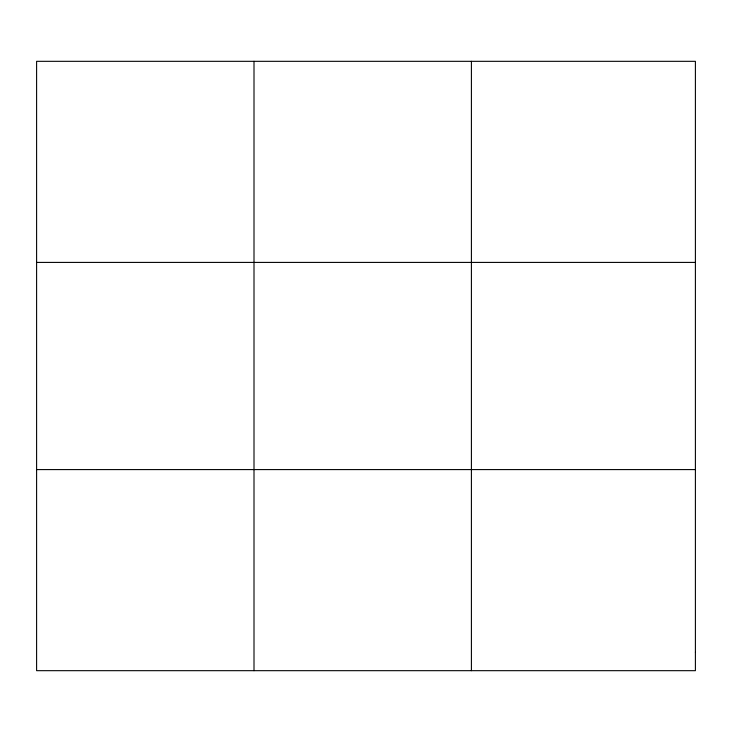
<?xml version="1.0" encoding="UTF-8"?>
<svg xmlns="http://www.w3.org/2000/svg" width="732" height="732" viewBox="0 0 732 732"><rect width="100%" height="100%" fill="white"/><g stroke="black" fill="none" stroke-linecap="round" stroke-linejoin="round"><path stroke-width="1.1" d="M254.004 670.677L254.004 61.323M471.408 670.677L471.408 61.323M36.6 262.413L695.4 262.413M36.6 469.587L695.4 469.587M695.4 652.395L695.4 670.677L36.6 670.677L36.6 61.323L695.4 61.323L695.4 652.395"/></g></svg>
